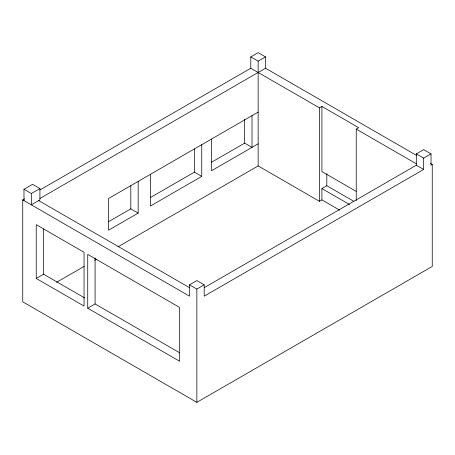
<?xml version="1.0" encoding="UTF-8"?>
<svg xmlns="http://www.w3.org/2000/svg" width="455" height="455" viewBox="0 0 455 455"><rect width="100%" height="100%" fill="white"/><g stroke="black" fill="none" stroke-linecap="round" stroke-linejoin="round"><path stroke-width="0.68" d="M39.96 189.957L250.796 68.233L250.796 56.909L258.15 52.661L265.51 56.909L265.51 68.233L39.921 198.477M23.978 200.598L23.978 189.274L32.561 184.32L39.915 188.569L39.915 199.893L31.332 204.847L31.332 193.523L39.915 188.569M250.796 56.909L258.15 61.152L265.51 56.909M430.413 163.436L432.25 164.5L432.25 266.431L196.85 402.339L22.75 301.824L22.75 199.893L24.593 198.829M258.15 112.118L108.574 198.488L108.574 230.19L138.166 213.105L138.166 181.403M108.466 221.761L130.807 208.862L138.166 213.105M150.4 197.55L194.399 172.144L201.753 176.392L201.753 144.684M211.564 162.236L244.665 143.126L252.019 147.369L252.019 115.661M250.796 68.233L319.455 107.875L321.907 106.459L358.688 127.69L356.237 129.106L356.237 200.604M201.753 176.392L150.423 206.03L150.423 174.328M258.15 143.831L211.564 170.733L211.564 139.02M36.235 278.466L84.05 306.073L84.05 252.275L36.235 224.668L36.235 278.466L43.595 274.217L84.664 297.934M56.517 282.327L84.181 266.357M94.634 260.323L96.477 259.259M117.993 246.837L258.15 165.916L319.455 201.309L321.907 199.893L339.686 210.159M87.73 308.194L179.685 361.287L179.685 307.489L87.73 254.396L87.73 308.194L95.089 303.946L179.685 352.79M321.907 199.893L321.907 188.569L326.809 185.737L353.785 201.309M22.75 199.893L189.49 296.159L189.49 284.836L196.85 280.587L204.204 284.836L204.204 296.159L423.668 169.453L423.668 158.13L416.314 153.881L416.314 165.21L204.227 287.657M416.314 153.881L423.668 149.638L431.022 153.881L431.022 165.21L432.25 164.5M189.49 284.836L196.85 289.084L204.204 284.836M423.668 158.13L431.022 153.881M265.51 68.233L416.279 155.28M356.237 129.106L416.314 163.794M416.314 165.21L423.668 169.453M356.237 191.401L321.907 171.581L321.907 106.459M321.907 188.569L349.491 204.494M23.978 189.274L31.332 193.523M38.686 200.598L189.462 287.651M326.809 173.702L326.809 185.737M319.455 107.875L319.455 201.309M258.15 61.152L258.15 165.916M244.665 119.165L244.665 143.126M196.85 289.084L196.85 402.339M194.399 148.893L194.399 172.144M130.807 185.612L130.807 208.862M95.089 257.939L95.089 303.946M43.595 228.916L43.595 274.217"/></g></svg>
